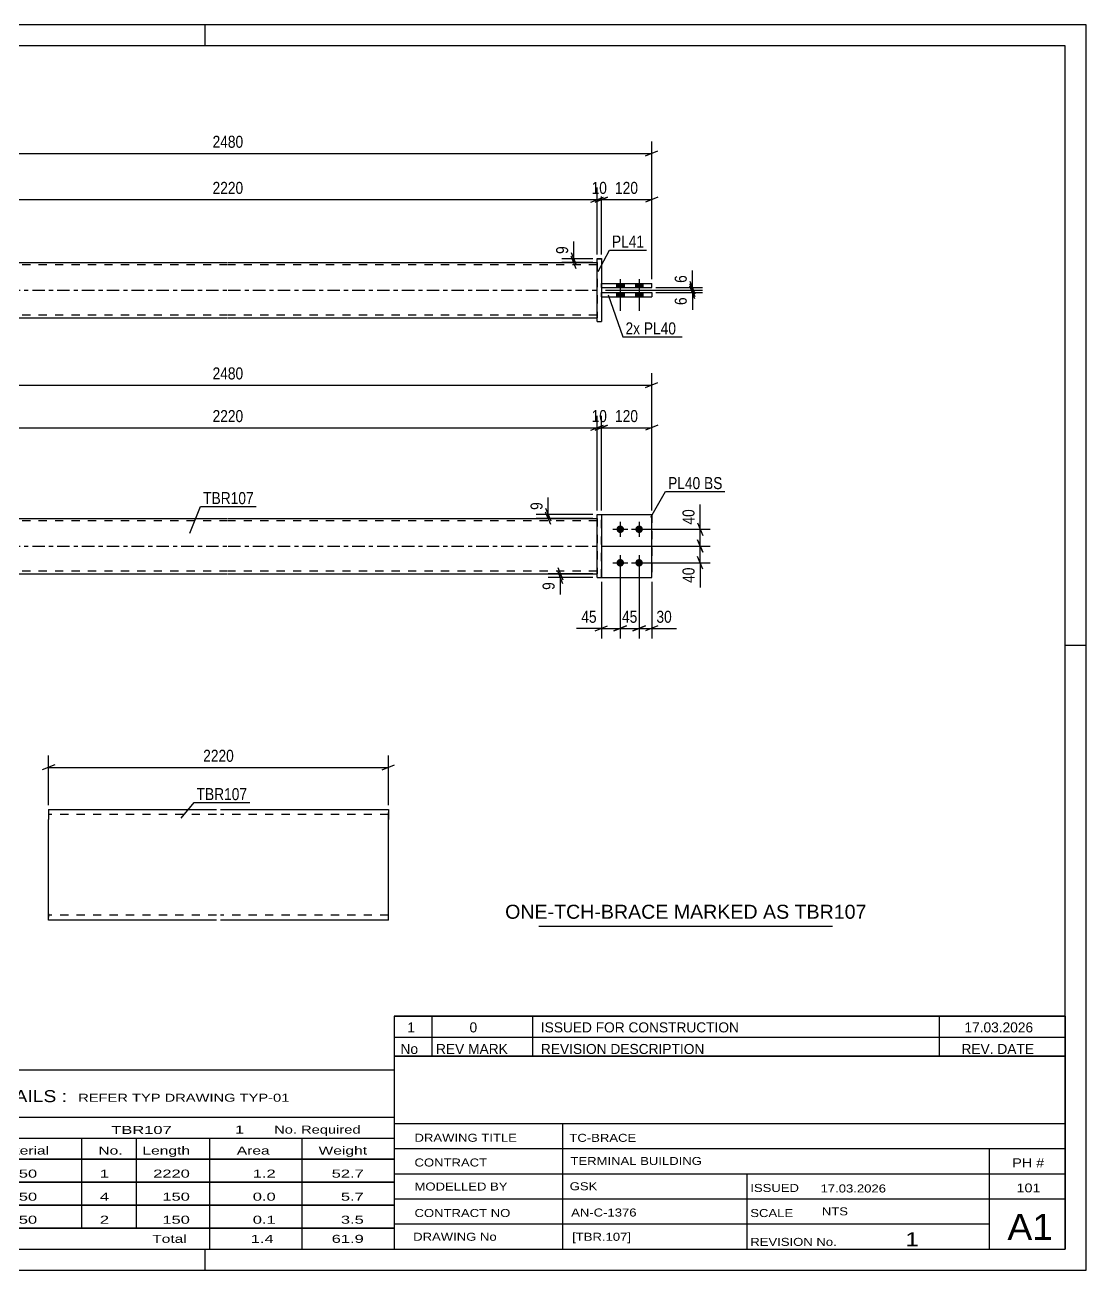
# Model space of a CAD drawing. Header units: millimetres. Extents: x 0 to 420, y 0 to 297.
# Drawn here: x 167 to 420, y 0 to 297 of the extents above; entities that cross this region are included whole.
import ezdxf

# ---------------------------------------------------------------- set-up
doc = ezdxf.new("R2010")
doc.units = ezdxf.units.MM
doc.linetypes.add('DXK_LINE_DOT2', pattern=[3.9198, 1.9599, -1.9599])
doc.linetypes.add('DXK_LINE_DOT3', pattern=[5.9187, 2.979, -0.9799, 0.9799, -0.9799])
doc.styles.add('Arial', font='ARIAL.TTF', dxfattribs={"height": 0.2})
doc.styles.add('Arial Narrow', font='ARIALN.TTF', dxfattribs={"height": 0.2})

# ---------------------------------------------------------------- blocks, each defined once
blk = doc.blocks.new('Unknown-581591364-1127')
at = {"color": 5, "linetype": 'Continuous'}
for p, q in [((420, 297), (0, 297)), ((210, 292), (210, 297)), ((420, 0), (420, 297)), ((415, 292), (5, 292)), ((415, 5), (415, 292)), ((420, 149), (415, 149)), ((5, 5), (415, 5)), ((210, 0), (210, 5)), ((0, 0), (420, 0))]:
    blk.add_line(p, q, dxfattribs=at)
blk = doc.blocks.new('Part-581591364-1367 - 1364')
at = {"color": 2, "linetype": 'Continuous'}
for p, q in [((303.43, 180.2), (304.43, 180.2)), ((303.43, 165.2), (303.43, 180.2)), ((304.43, 180.2), (304.43, 165.2)), ((303.43, 165.2), (303.43, 165.2)), ((303.43, 165.2), (304.43, 165.2))]:
    blk.add_line(p, q, dxfattribs=at)
at = {"color": 7, "linetype": 'DXK_LINE_DOT2'}
for p, q in [((303.43, 180.2), (304.43, 180.2)), ((303.43, 165.2), (304.43, 165.2))]:
    blk.add_line(p, q, dxfattribs=at)
blk = doc.blocks.new('Bolt-581591364-1379 - 1364')
at = {"linetype": 'Continuous'}
for points in [[(308.93, 177.6), (309.12, 177.58), (309.3, 177.52), (309.46, 177.43), (309.6, 177.3), (309.71, 177.15), (309.79, 176.98), (309.83, 176.79), (309.83, 176.6), (309.79, 176.42), (309.71, 176.25), (309.6, 176.1), (309.46, 175.97), (309.3, 175.88), (309.12, 175.82), (308.93, 175.8), (308.75, 175.82), (308.57, 175.88), (308.4, 175.97), (308.26, 176.1), (308.15, 176.25), (308.08, 176.42), (308.04, 176.6), (308.04, 176.79), (308.08, 176.98), (308.15, 177.15), (308.26, 177.3), (308.4, 177.43), (308.57, 177.52), (308.75, 177.58)], [(313.43, 177.6), (313.62, 177.58), (313.8, 177.52), (313.96, 177.43), (314.1, 177.3), (314.21, 177.15), (314.29, 176.98), (314.33, 176.79), (314.33, 176.6), (314.29, 176.42), (314.21, 176.25), (314.1, 176.1), (313.96, 175.97), (313.8, 175.88), (313.62, 175.82), (313.43, 175.8), (313.25, 175.82), (313.07, 175.88), (312.9, 175.97), (312.76, 176.1), (312.65, 176.25), (312.58, 176.42), (312.54, 176.6), (312.54, 176.79), (312.58, 176.98), (312.65, 177.15), (312.76, 177.3), (312.9, 177.43), (313.07, 177.52), (313.25, 177.58)], [(308.93, 169.6), (309.12, 169.58), (309.3, 169.52), (309.46, 169.43), (309.6, 169.3), (309.71, 169.15), (309.79, 168.98), (309.83, 168.79), (309.83, 168.6), (309.79, 168.42), (309.71, 168.25), (309.6, 168.1), (309.46, 167.97), (309.3, 167.88), (309.12, 167.82), (308.93, 167.8), (308.75, 167.82), (308.57, 167.88), (308.4, 167.97), (308.26, 168.1), (308.15, 168.25), (308.08, 168.42), (308.04, 168.6), (308.04, 168.79), (308.08, 168.98), (308.15, 169.15), (308.26, 169.3), (308.4, 169.43), (308.57, 169.52), (308.75, 169.58)], [(313.43, 169.6), (313.62, 169.58), (313.8, 169.52), (313.96, 169.43), (314.1, 169.3), (314.21, 169.15), (314.29, 168.98), (314.33, 168.79), (314.33, 168.6), (314.29, 168.42), (314.21, 168.25), (314.1, 168.1), (313.96, 167.97), (313.8, 167.88), (313.62, 167.82), (313.43, 167.8), (313.25, 167.82), (313.07, 167.88), (312.9, 167.97), (312.76, 168.1), (312.65, 168.25), (312.58, 168.42), (312.54, 168.6), (312.54, 168.79), (312.58, 168.98), (312.65, 169.15), (312.76, 169.3), (312.9, 169.43), (313.07, 169.52), (313.25, 169.58)]]:
    blk.add_hatch(color=1, dxfattribs=at).paths.add_polyline_path(points)
at = {"color": 1, "linetype": 'Continuous'}
for p, q in [((308.93, 178.5), (308.93, 174.9)), ((313.43, 178.5), (313.43, 174.9)), ((307.13, 176.7), (310.73, 176.7)), ((311.63, 176.7), (315.23, 176.7)), ((308.93, 170.5), (308.93, 166.9)), ((313.43, 170.5), (313.43, 166.9)), ((307.13, 168.7), (310.73, 168.7)), ((311.63, 168.7), (315.23, 168.7))]:
    blk.add_line(p, q, dxfattribs=at)
blk = doc.blocks.new('Part-581591364-1440 - 1364')
at = {"linetype": 'Continuous'}
blk.add_hatch(color=2, dxfattribs=at).paths.add_polyline_path([(157.33, 179.3), (156.53, 180.7), (158.13, 180.7)])
at = {"color": 2, "linetype": 'Continuous'}
for p, q in [((127.33, 179.3), (215.33, 179.3)), ((157.33, 179.3), (156.53, 180.7)), ((156.53, 180.7), (158.13, 180.7)), ((158.13, 180.7), (157.33, 179.3)), ((215.43, 179.3), (303.43, 179.3)), ((127.33, 166.1), (215.33, 166.1)), ((215.43, 166.1), (303.43, 166.1))]:
    blk.add_line(p, q, dxfattribs=at)
at = {"color": 7, "linetype": 'DXK_LINE_DOT2'}
for p, q in [((127.33, 166.1), (127.33, 179.3)), ((215.33, 178.7), (127.33, 178.7)), ((303.43, 178.7), (215.43, 178.7)), ((303.43, 179.3), (303.43, 166.1)), ((215.33, 166.7), (127.33, 166.7)), ((303.43, 166.7), (215.43, 166.7))]:
    blk.add_line(p, q, dxfattribs=at)
at = {"color": 7, "linetype": 'DXK_LINE_DOT3'}
for p, q in [((127.33, 172.7), (215.33, 172.7)), ((215.43, 172.7), (303.43, 172.7))]:
    blk.add_line(p, q, dxfattribs=at)
at = {"color": 2, "linetype": 'Continuous'}
blk.add_circle((157.33, 180.2), 1, dxfattribs=at)
blk = doc.blocks.new('Part-581591364-1445 - 1364')
at = {"color": 2, "linetype": 'Continuous'}
for p, q in [((304.43, 180.2), (316.43, 180.2)), ((316.43, 180.2), (316.43, 180.2)), ((316.43, 165.2), (316.43, 180.2)), ((304.43, 165.2), (316.43, 165.2))]:
    blk.add_line(p, q, dxfattribs=at)
at = {"color": 7, "linetype": 'DXK_LINE_DOT2'}
for p, q in [((304.43, 180.2), (316.43, 180.2)), ((304.43, 165.2), (304.43, 180.2)), ((304.43, 165.2), (304.43, 165.2)), ((304.43, 165.2), (316.43, 165.2))]:
    blk.add_line(p, q, dxfattribs=at)
blk = doc.blocks.new('Part-581591364-1450 - 1364')
at = {"color": 7, "linetype": 'DXK_LINE_DOT2'}
for p, q in [((304.43, 180.2), (316.43, 180.2)), ((304.43, 165.2), (304.43, 180.2)), ((304.43, 180.2), (316.43, 180.2)), ((316.43, 180.2), (316.43, 180.2)), ((316.43, 180.2), (316.43, 165.2)), ((304.43, 165.2), (304.43, 165.2)), ((304.43, 165.2), (316.43, 165.2)), ((304.43, 165.2), (316.43, 165.2))]:
    blk.add_line(p, q, dxfattribs=at)
blk = doc.blocks.new('Part-581591364-1778 - 1767')
at = {"color": 2, "linetype": 'Continuous'}
for p, q in [((304.43, 233.15), (316.43, 233.15)), ((304.43, 232.15), (304.43, 233.15)), ((304.43, 232.14), (304.43, 232.15)), ((304.43, 232.15), (316.43, 232.15)), ((316.43, 233.15), (316.43, 232.14))]:
    blk.add_line(p, q, dxfattribs=at)
at = {"color": 7, "linetype": 'DXK_LINE_DOT2'}
for p, q in [((304.43, 233.14), (316.43, 233.14)), ((304.43, 232.14), (316.43, 232.14))]:
    blk.add_line(p, q, dxfattribs=at)
blk = doc.blocks.new('Part-581591364-1773 - 1767')
at = {"linetype": 'Continuous'}
blk.add_hatch(color=2, dxfattribs=at).paths.add_polyline_path([(157.33, 233.74), (156.53, 235.14), (158.13, 235.14)])
at = {"color": 2, "linetype": 'Continuous'}
for p, q in [((127.33, 240.34), (215.33, 240.34)), ((215.43, 240.34), (303.43, 240.34)), ((157.33, 233.74), (156.53, 235.14)), ((156.53, 235.14), (158.13, 235.14)), ((158.13, 235.14), (157.33, 233.74)), ((127.33, 227.14), (215.33, 227.14)), ((215.43, 227.14), (303.43, 227.14))]:
    blk.add_line(p, q, dxfattribs=at)
at = {"color": 7, "linetype": 'DXK_LINE_DOT2'}
for p, q in [((127.33, 227.14), (127.33, 240.34)), ((215.33, 239.74), (127.33, 239.74)), ((303.43, 239.74), (215.43, 239.74)), ((303.43, 240.34), (303.43, 227.14)), ((215.33, 227.74), (127.33, 227.74)), ((303.43, 227.74), (215.43, 227.74))]:
    blk.add_line(p, q, dxfattribs=at)
at = {"color": 7, "linetype": 'DXK_LINE_DOT3'}
for p, q in [((127.33, 233.74), (215.33, 233.74)), ((215.43, 233.74), (303.43, 233.74))]:
    blk.add_line(p, q, dxfattribs=at)
at = {"color": 2, "linetype": 'Continuous'}
blk.add_circle((157.33, 234.64), 1, dxfattribs=at)
blk = doc.blocks.new('Part-581591364-1783 - 1767')
at = {"color": 2, "linetype": 'Continuous'}
for p, q in [((304.43, 235.35), (316.43, 235.35)), ((304.43, 234.35), (304.43, 235.35)), ((316.43, 234.34), (316.43, 235.35)), ((304.43, 234.34), (304.43, 234.35)), ((304.43, 234.35), (316.43, 234.35))]:
    blk.add_line(p, q, dxfattribs=at)
at = {"color": 7, "linetype": 'DXK_LINE_DOT2'}
for p, q in [((304.43, 235.34), (316.43, 235.34)), ((304.43, 234.34), (316.43, 234.34))]:
    blk.add_line(p, q, dxfattribs=at)
blk = doc.blocks.new('Part-581591364-1788 - 1767')
at = {"color": 2, "linetype": 'Continuous'}
for p, q in [((303.43, 241.24), (303.43, 241.25)), ((303.43, 226.25), (303.43, 241.25)), ((303.43, 241.25), (304.43, 241.25)), ((304.43, 241.24), (304.43, 241.25)), ((304.43, 241.25), (304.43, 226.25)), ((303.43, 226.25), (304.43, 226.25)), ((303.43, 226.24), (303.43, 226.25)), ((304.43, 226.24), (304.43, 226.25))]:
    blk.add_line(p, q, dxfattribs=at)
at = {"color": 7, "linetype": 'DXK_LINE_DOT2'}
for p, q in [((303.43, 241.24), (304.43, 241.24)), ((303.43, 226.24), (304.43, 226.24)), ((304.43, 226.25), (304.43, 226.24))]:
    blk.add_line(p, q, dxfattribs=at)
blk = doc.blocks.new('Bolt-581591364-1800 - 1767')
at = {"linetype": 'Continuous'}
for points in [[(309.83, 235.35), (308.03, 235.35), (308.03, 234.35), (309.83, 234.35)], [(309.83, 235.34), (308.03, 235.34), (308.03, 234.34), (309.83, 234.34)], [(314.33, 235.35), (312.53, 235.35), (312.53, 234.35), (314.33, 234.35)], [(314.33, 235.34), (312.53, 235.34), (312.53, 234.34), (314.33, 234.34)], [(309.83, 233.15), (308.03, 233.15), (308.03, 232.15), (309.83, 232.15)], [(309.83, 233.14), (308.03, 233.14), (308.03, 232.14), (309.83, 232.14)], [(314.33, 233.15), (312.53, 233.15), (312.53, 232.15), (314.33, 232.15)], [(314.33, 233.14), (312.53, 233.14), (312.53, 232.14), (314.33, 232.14)]]:
    blk.add_hatch(color=1, dxfattribs=at).paths.add_polyline_path(points)
at = {"color": 1, "linetype": 'Continuous'}
for p, q in [((308.03, 235.35), (308.03, 234.35)), ((308.03, 235.34), (308.03, 234.34)), ((308.93, 236.35), (308.93, 228.85)), ((308.93, 236.34), (308.93, 228.84)), ((309.83, 235.35), (309.83, 234.35)), ((309.83, 235.34), (309.83, 234.34)), ((312.53, 235.35), (312.53, 234.35)), ((312.53, 235.34), (312.53, 234.34)), ((313.43, 236.35), (313.43, 228.85)), ((313.43, 236.34), (313.43, 228.84)), ((314.33, 235.35), (314.33, 234.35)), ((314.33, 235.34), (314.33, 234.34)), ((308.03, 233.15), (308.03, 232.15)), ((308.03, 233.14), (308.03, 232.14)), ((309.83, 233.15), (309.83, 232.15)), ((309.83, 233.14), (309.83, 232.14)), ((312.53, 233.15), (312.53, 232.15)), ((312.53, 233.14), (312.53, 232.14)), ((314.33, 233.15), (314.33, 232.15)), ((314.33, 233.14), (314.33, 232.14))]:
    blk.add_line(p, q, dxfattribs=at)
blk = doc.blocks.new('Part-581591364-2256 - 2248')
at = {"color": 2, "linetype": 'Continuous'}
for p, q in [((172.64, 109.89), (172.64, 107.49)), ((172.64, 109.89), (212.64, 109.89)), ((172.64, 84.97), (172.64, 107.49)), ((213.64, 109.89), (253.64, 109.89)), ((253.64, 109.89), (253.64, 109.7)), ((253.64, 109.7), (253.64, 107.49)), ((253.64, 83.49), (253.64, 107.49)), ((172.64, 83.67), (172.64, 84.97)), ((172.64, 83.49), (172.64, 83.67)), ((212.64, 83.49), (172.64, 83.49)), ((253.64, 83.49), (213.64, 83.49))]:
    blk.add_line(p, q, dxfattribs=at)
at = {"color": 7, "linetype": 'DXK_LINE_DOT2'}
for p, q in [((212.64, 108.69), (172.64, 108.69)), ((253.64, 108.69), (213.64, 108.69)), ((253.64, 107.49), (253.64, 109.18)), ((172.64, 84.97), (172.64, 84.19)), ((172.64, 84.69), (172.64, 84.78)), ((212.64, 84.69), (172.64, 84.69)), ((253.64, 84.69), (213.64, 84.69)), ((253.64, 84.69), (253.64, 84.78))]:
    blk.add_line(p, q, dxfattribs=at)
blk = doc.blocks.new('StraightDimension-581591364-1665 - 1364')
at = {"color": 7, "linetype": 'Continuous'}
for p, q in [((308.93, 167.7), (308.93, 150.65)), ((313.43, 167.7), (313.43, 150.65)), ((307.43, 152.45), (310.43, 153.65)), ((308.93, 153.05), (313.43, 153.05)), ((314.93, 153.65), (311.93, 152.45))]:
    blk.add_line(p, q, dxfattribs=at)
at = {"color": 0}
blk.add_wipeout([(313.61, 153.8), (313.61, 158), (308.75, 158), (308.75, 153.8)], dxfattribs=at)
at = {"color": 3, "style": 'Arial Narrow'}
blk.add_text('45', height=2.863, dxfattribs=at).set_placement((309.35, 154.4))
blk = doc.blocks.new('StraightDimension-581591364-1505 - 1364')
at = {"color": 7, "linetype": 'Continuous'}
for p, q in [((303.43, 181.2), (303.43, 203.77)), ((304.43, 181.2), (304.43, 203.77)), ((301.93, 200.32), (304.93, 201.52)), ((305.93, 201.52), (302.93, 200.32)), ((303.43, 200.92), (304.43, 200.92))]:
    blk.add_line(p, q, dxfattribs=at)
at = {"color": 0}
blk.add_wipeout([(306.36, 201.67), (306.36, 205.87), (301.5, 205.87), (301.5, 201.67)], dxfattribs=at)
at = {"color": 3, "style": 'Arial Narrow'}
blk.add_text('10', height=2.863, dxfattribs=at).set_placement((302.1, 202.27))
blk = doc.blocks.new('StraightDimension-581591364-1703 - 1364')
at = {"color": 7, "linetype": 'Continuous'}
for p, q in [((314.43, 176.7), (330.39, 176.7)), ((327.39, 178.2), (328.59, 175.2)), ((327.99, 172.7), (327.99, 176.7)), ((304.43, 172.7), (330.39, 172.7)), ((328.59, 171.2), (327.39, 174.2))]:
    blk.add_line(p, q, dxfattribs=at)
at = {"color": 0}
blk.add_wipeout([(327.24, 182.08), (323.04, 182.08), (323.04, 177.22), (327.24, 177.22)], dxfattribs=at)
at = {"color": 7, "linetype": 'Continuous'}
blk.add_line((327.99, 176.7), (327.99, 182.6), dxfattribs=at)
blk.add_line((327.99, 176.7), (327.99, 182.6), dxfattribs=at)
at = {"color": 3, "style": 'Arial Narrow'}
blk.add_text('40', height=2.863, rotation=90.0002, dxfattribs=at).set_placement((326.64, 177.82))
blk = doc.blocks.new('StraightDimension-581591364-1649 - 1364')
at = {"color": 7, "linetype": 'Continuous'}
for p, q in [((308.93, 167.7), (308.93, 150.65)), ((304.43, 164.2), (304.43, 150.65)), ((302.93, 152.45), (305.93, 153.65)), ((304.43, 153.05), (308.93, 153.05)), ((310.43, 153.65), (307.43, 152.45))]:
    blk.add_line(p, q, dxfattribs=at)
at = {"color": 0}
blk.add_wipeout([(303.91, 153.8), (303.91, 158), (299.05, 158), (299.05, 153.8)], dxfattribs=at)
at = {"color": 7, "linetype": 'Continuous'}
blk.add_line((304.43, 153.05), (298.53, 153.05), dxfattribs=at)
blk.add_line((304.43, 153.05), (298.53, 153.05), dxfattribs=at)
at = {"color": 3, "style": 'Arial Narrow'}
blk.add_text('45', height=2.863, dxfattribs=at).set_placement((299.65, 154.4))
blk = doc.blocks.new('StraightDimension-581591364-1716 - 1364')
at = {"color": 7, "linetype": 'Continuous'}
for p, q in [((304.43, 172.7), (330.39, 172.7)), ((327.39, 174.2), (328.59, 171.2)), ((327.99, 168.7), (327.99, 172.7)), ((328.59, 167.2), (327.39, 170.2)), ((314.43, 168.7), (330.39, 168.7))]:
    blk.add_line(p, q, dxfattribs=at)
at = {"color": 0}
blk.add_wipeout([(327.24, 168.17), (323.04, 168.17), (323.04, 163.32), (327.24, 163.32)], dxfattribs=at)
at = {"color": 7, "linetype": 'Continuous'}
blk.add_line((327.99, 168.7), (327.99, 162.79), dxfattribs=at)
blk.add_line((327.99, 168.7), (327.99, 162.79), dxfattribs=at)
at = {"color": 3, "style": 'Arial Narrow'}
blk.add_text('40', height=2.863, rotation=90.0002, dxfattribs=at).set_placement((326.64, 163.92))
blk = doc.blocks.new('StraightDimension-581591364-1730 - 1364')
at = {"color": 7, "linetype": 'Continuous'}
for p, q in [((291.15, 181.7), (292.35, 178.7)), ((302.43, 180.2), (288.9, 180.2)), ((302.43, 179.3), (288.9, 179.3)), ((292.35, 177.8), (291.15, 180.8)), ((291.75, 179.3), (291.75, 180.2))]:
    blk.add_line(p, q, dxfattribs=at)
at = {"color": 0}
blk.add_wipeout([(291, 183.75), (286.8, 183.75), (286.8, 180.72), (291, 180.72)], dxfattribs=at)
at = {"color": 7, "linetype": 'Continuous'}
blk.add_line((291.75, 180.2), (291.75, 184.28), dxfattribs=at)
blk.add_line((291.75, 180.2), (291.75, 184.28), dxfattribs=at)
at = {"color": 3, "style": 'Arial Narrow'}
blk.add_text('9', height=2.86, rotation=90.0002, dxfattribs=at).set_placement((290.4, 181.32))
blk = doc.blocks.new('StraightDimension-581591364-1496 - 1364')
at = {"color": 7, "linetype": 'Continuous'}
for p, q in [((127.33, 181.2), (127.33, 203.77)), ((303.43, 181.2), (303.43, 203.77)), ((128.83, 201.52), (125.83, 200.32)), ((127.33, 200.92), (303.43, 200.92)), ((301.93, 200.32), (304.93, 201.52))]:
    blk.add_line(p, q, dxfattribs=at)
at = {"color": 0}
blk.add_wipeout([(219.64, 201.67), (219.64, 205.87), (211.13, 205.87), (211.13, 201.67)], dxfattribs=at)
at = {"color": 3, "style": 'Arial Narrow'}
blk.add_text('2220', height=2.863, dxfattribs=at).set_placement((211.73, 202.27))
blk = doc.blocks.new('StraightDimension-581591364-1523 - 1364')
at = {"color": 7, "linetype": 'Continuous'}
for p, q in [((304.43, 181.2), (304.43, 203.77)), ((316.43, 181.2), (316.43, 203.77)), ((302.93, 200.32), (305.93, 201.52)), ((304.43, 200.92), (316.43, 200.92)), ((317.93, 201.52), (314.93, 200.32))]:
    blk.add_line(p, q, dxfattribs=at)
at = {"color": 0}
blk.add_wipeout([(313.78, 201.67), (313.78, 205.87), (307.09, 205.87), (307.09, 201.67)], dxfattribs=at)
at = {"color": 3, "style": 'Arial Narrow'}
blk.add_text('120', height=2.863, dxfattribs=at).set_placement((307.69, 202.27))
blk = doc.blocks.new('StraightDimension-581591364-1546 - 1364')
at = {"color": 7, "linetype": 'Continuous'}
for p, q in [((114.33, 181.2), (114.33, 213.94)), ((316.43, 181.2), (316.43, 213.94)), ((115.83, 211.69), (112.83, 210.49)), ((114.33, 211.09), (316.43, 211.09)), ((314.93, 210.49), (317.93, 211.69))]:
    blk.add_line(p, q, dxfattribs=at)
at = {"color": 0}
blk.add_wipeout([(219.64, 211.84), (219.64, 216.04), (211.13, 216.04), (211.13, 211.84)], dxfattribs=at)
at = {"color": 3, "style": 'Arial Narrow'}
blk.add_text('2480', height=2.863, dxfattribs=at).set_placement((211.73, 212.44))
blk = doc.blocks.new('StraightDimension-581591364-1640 - 1364')
at = {"color": 7, "linetype": 'Continuous'}
for p, q in [((294.03, 167.6), (295.23, 164.6)), ((295.23, 163.7), (294.03, 166.7)), ((302.43, 166.1), (291.78, 166.1)), ((302.43, 165.2), (291.78, 165.2)), ((294.63, 165.2), (294.63, 166.1))]:
    blk.add_line(p, q, dxfattribs=at)
at = {"color": 0}
blk.add_wipeout([(293.88, 164.67), (289.68, 164.67), (289.68, 161.65), (293.88, 161.65)], dxfattribs=at)
at = {"color": 7, "linetype": 'Continuous'}
blk.add_line((294.63, 165.2), (294.63, 161.12), dxfattribs=at)
blk.add_line((294.63, 165.2), (294.63, 161.12), dxfattribs=at)
at = {"color": 3, "style": 'Arial Narrow'}
blk.add_text('9', height=2.86, rotation=90.0002, dxfattribs=at).set_placement((293.28, 162.25))
blk = doc.blocks.new('StraightDimension-581591364-1675 - 1364')
at = {"color": 7, "linetype": 'Continuous'}
for p, q in [((313.43, 167.7), (313.43, 150.65)), ((316.43, 164.2), (316.43, 150.65)), ((311.93, 152.45), (314.93, 153.65)), ((313.43, 153.05), (316.43, 153.05)), ((317.93, 153.65), (314.93, 152.45))]:
    blk.add_line(p, q, dxfattribs=at)
at = {"color": 0}
blk.add_wipeout([(321.81, 153.8), (321.81, 158), (316.96, 158), (316.96, 153.8)], dxfattribs=at)
at = {"color": 7, "linetype": 'Continuous'}
blk.add_line((316.43, 153.05), (322.34, 153.05), dxfattribs=at)
blk.add_line((316.43, 153.05), (322.34, 153.05), dxfattribs=at)
at = {"color": 3, "style": 'Arial Narrow'}
blk.add_text('30', height=2.863, dxfattribs=at).set_placement((317.56, 154.4))
blk = doc.blocks.new('StraightDimension-581591364-1890 - 1767')
at = {"color": 7, "linetype": 'Continuous'}
for p, q in [((302.93, 254.74), (305.93, 255.94)), ((304.43, 242.24), (304.43, 258.19)), ((317.93, 255.94), (314.93, 254.74)), ((316.43, 236.35), (316.43, 258.19)), ((304.43, 255.34), (316.43, 255.34))]:
    blk.add_line(p, q, dxfattribs=at)
at = {"color": 0}
blk.add_wipeout([(313.78, 256.09), (313.78, 260.29), (307.09, 260.29), (307.09, 256.09)], dxfattribs=at)
at = {"color": 3, "style": 'Arial Narrow'}
blk.add_text('120', height=2.863, dxfattribs=at).set_placement((307.69, 256.69))
blk = doc.blocks.new('StraightDimension-581591364-1805 - 1767')
at = {"color": 7, "linetype": 'Continuous'}
for p, q in [((302.43, 241.24), (295, 241.24)), ((297.25, 242.74), (298.45, 239.74)), ((298.45, 238.84), (297.25, 241.84)), ((297.85, 240.34), (297.85, 241.24)), ((302.43, 240.34), (295, 240.34))]:
    blk.add_line(p, q, dxfattribs=at)
at = {"color": 0}
blk.add_wipeout([(297.1, 244.8), (292.9, 244.8), (292.9, 241.77), (297.1, 241.77)], dxfattribs=at)
at = {"color": 7, "linetype": 'Continuous'}
blk.add_line((297.85, 241.24), (297.85, 245.32), dxfattribs=at)
blk.add_line((297.85, 241.24), (297.85, 245.32), dxfattribs=at)
at = {"color": 3, "style": 'Arial Narrow'}
blk.add_text('9', height=2.86, rotation=90.0002, dxfattribs=at).set_placement((296.5, 242.37))
blk = doc.blocks.new('StraightDimension-581591364-1816 - 1767')
at = {"color": 7, "linetype": 'Continuous'}
for p, q in [((325.53, 235.85), (326.73, 232.85)), ((326.73, 232.24), (325.53, 235.24)), ((305.43, 233.74), (328.53, 233.74)), ((317.43, 234.35), (328.53, 234.35)), ((326.13, 233.74), (326.13, 234.35))]:
    blk.add_line(p, q, dxfattribs=at)
at = {"color": 0}
blk.add_wipeout([(325.38, 237.9), (321.18, 237.9), (321.18, 234.87), (325.38, 234.87)], dxfattribs=at)
at = {"color": 7, "linetype": 'Continuous'}
blk.add_line((326.13, 234.35), (326.13, 238.42), dxfattribs=at)
blk.add_line((326.13, 234.35), (326.13, 238.42), dxfattribs=at)
at = {"color": 3, "style": 'Arial Narrow'}
blk.add_text('6', height=2.86, rotation=90.0002, dxfattribs=at).set_placement((324.78, 235.47))
blk = doc.blocks.new('StraightDimension-581591364-1825 - 1767')
at = {"color": 7, "linetype": 'Continuous'}
for p, q in [((325.53, 235.24), (326.73, 232.24)), ((326.73, 231.65), (325.53, 234.65)), ((305.43, 233.74), (328.53, 233.74)), ((317.43, 233.15), (328.53, 233.15)), ((326.13, 233.15), (326.13, 233.74))]:
    blk.add_line(p, q, dxfattribs=at)
at = {"color": 0}
blk.add_wipeout([(325.38, 232.62), (321.18, 232.62), (321.18, 229.59), (325.38, 229.59)], dxfattribs=at)
at = {"color": 7, "linetype": 'Continuous'}
blk.add_line((326.13, 233.15), (326.13, 229.07), dxfattribs=at)
blk.add_line((326.13, 233.15), (326.13, 229.07), dxfattribs=at)
at = {"color": 3, "style": 'Arial Narrow'}
blk.add_text('6', height=2.86, rotation=90.0002, dxfattribs=at).set_placement((324.78, 230.19))
blk = doc.blocks.new('StraightDimension-581591364-1900 - 1767')
at = {"color": 7, "linetype": 'Continuous'}
for p, q in [((301.93, 254.74), (304.93, 255.94)), ((305.93, 255.94), (302.93, 254.74)), ((303.43, 242.24), (303.43, 258.19)), ((304.43, 242.24), (304.43, 258.19)), ((303.43, 255.34), (304.43, 255.34))]:
    blk.add_line(p, q, dxfattribs=at)
at = {"color": 0}
blk.add_wipeout([(306.36, 256.09), (306.36, 260.29), (301.5, 260.29), (301.5, 256.09)], dxfattribs=at)
at = {"color": 3, "style": 'Arial Narrow'}
blk.add_text('10', height=2.863, dxfattribs=at).set_placement((302.1, 256.69))
blk = doc.blocks.new('StraightDimension-581591364-1910 - 1767')
at = {"color": 7, "linetype": 'Continuous'}
for p, q in [((128.83, 255.94), (125.83, 254.74)), ((127.33, 242.25), (127.33, 258.19)), ((301.93, 254.74), (304.93, 255.94)), ((303.43, 242.24), (303.43, 258.19)), ((127.33, 255.34), (303.43, 255.34))]:
    blk.add_line(p, q, dxfattribs=at)
at = {"color": 0}
blk.add_wipeout([(219.64, 256.09), (219.64, 260.29), (211.13, 260.29), (211.13, 256.09)], dxfattribs=at)
at = {"color": 3, "style": 'Arial Narrow'}
blk.add_text('2220', height=2.863, dxfattribs=at).set_placement((211.73, 256.69))
blk = doc.blocks.new('StraightDimension-581591364-1941 - 1767')
at = {"color": 7, "linetype": 'Continuous'}
for p, q in [((114.33, 236.34), (114.33, 269.19)), ((316.43, 236.35), (316.43, 269.19)), ((115.83, 266.94), (112.83, 265.74)), ((114.33, 266.34), (316.43, 266.34)), ((314.93, 265.74), (317.93, 266.94))]:
    blk.add_line(p, q, dxfattribs=at)
at = {"color": 0}
blk.add_wipeout([(219.64, 267.09), (219.64, 271.29), (211.13, 271.29), (211.13, 267.09)], dxfattribs=at)
at = {"color": 3, "style": 'Arial Narrow'}
blk.add_text('2480', height=2.863, dxfattribs=at).set_placement((211.73, 267.69))
blk = doc.blocks.new('StraightDimension-581591364-2261 - 2248')
at = {"color": 7, "linetype": 'Continuous'}
for p, q in [((172.64, 110.89), (172.64, 122.74)), ((253.64, 110.89), (253.64, 122.74)), ((174.14, 120.49), (171.14, 119.29)), ((172.64, 119.89), (253.64, 119.89)), ((252.14, 119.29), (255.14, 120.49))]:
    blk.add_line(p, q, dxfattribs=at)
at = {"color": 0}
blk.add_wipeout([(217.4, 120.64), (217.4, 124.84), (208.89, 124.84), (208.89, 120.64)], dxfattribs=at)
at = {"color": 3, "style": 'Arial Narrow'}
blk.add_text('2220', height=2.863, dxfattribs=at).set_placement((209.49, 121.24))
blk = doc.blocks.new('Unknown-581591364-3291')
at = {"color": 7, "linetype": 'Continuous'}
for p, q in [((255, 51.05), (255, 5)), ((255, 51.05), (415, 51.05)), ((415, 51), (415, 5)), ((255, 35), (415, 35)), ((295.14, 35), (295.14, 5)), ((255, 29), (415, 29)), ((397, 5.05), (397, 29.05)), ((255, 23), (415, 23)), ((339.14, 23), (339.14, 5)), ((255, 17), (415, 17)), ((255, 11), (397, 11)), ((255, 5), (415, 5))]:
    blk.add_line(p, q, dxfattribs=at)
at = {"color": 7, "style": 'Arial Narrow'}
for s, height, width, p in [('DRAWING TITLE', 1.9089, 1.425378, (259.88, 30.61)), ('TC-BRACE', 1.909, 1.425378, (296.81, 30.59)), ('TERMINAL BUILDING', 1.9089, 1.425378, (297.06, 25.07)), ('CONTRACT', 1.909, 1.425378, (259.88, 24.71)), ('MODELLED BY', 1.9089, 1.425378, (259.88, 18.98)), ('GSK', 1.909, 1.425378, (296.88, 19.04)), ('ISSUED', 1.909, 1.425378, (339.94, 18.64)), ('17.03.2026', 1.909, 1.425378, (356.69, 18.52)), ('CONTRACT NO', 1.9089, 1.425378, (259.88, 12.66)), ('AN-C-1376', 1.909, 1.425378, (297.23, 12.78)), ('SCALE', 1.909, 1.425378, (339.94, 12.65)), ('A1', 6.204, 1.25, (401.24, 7.2)), ('DRAWING No', 1.909, 1.425378, (259.56, 7)), ('[TBR.107]', 1.909, 1.425378, (297.46, 6.99)), ('1', 3.34, 1.5, (376.91, 5.68)), ('REVISION No.', 1.9089, 1.425378, (339.94, 5.77))]:
    blk.add_text(s, height=height, dxfattribs=dict(at, width=width)).set_placement(p)
at = {"color": 7, "linetype": 'Continuous', "style": 'Arial Narrow'}
for s, height, width, p in [('PH #', 2.1, 1.42538, (402.4, 24.55)), ('101', 2.1, 1.42538, (403.41, 18.55)), ('NTS', 1.909, 1.425378, (357, 13.05))]:
    blk.add_text(s, height=height, dxfattribs=dict(at, width=width)).set_placement(p)
blk = doc.blocks.new('Unknown-581591364-3292')
at = {"color": 7, "linetype": 'Continuous'}
for p, q in [((255, 60.55), (415, 60.55)), ((415, 60.55), (255, 60.55)), ((255, 60.55), (255, 55.55)), ((264, 60.55), (264, 55.55)), ((288, 60.55), (288, 55.55)), ((385, 60.55), (385, 55.55)), ((415, 60.55), (415, 55.55)), ((255, 55.55), (415, 55.55)), ((255, 55.55), (255, 51.05)), ((255, 55.55), (415, 55.55)), ((264, 55.55), (264, 51.05)), ((288, 55.55), (288, 51.05)), ((385, 55.55), (385, 51.05)), ((415, 55.55), (415, 51.05)), ((415, 51.05), (255, 51.05))]:
    blk.add_line(p, q, dxfattribs=at)
at = {"color": 7, "linetype": 'Continuous', "style": 'Arial Narrow'}
for s, height, width, p in [('1', 2.39, 1.196471, (258.16, 56.7)), ('0', 2.39, 1.196471, (273, 56.7)), ('ISSUED FOR CONSTRUCTION', 2.3861, 1.196471, (290, 56.7)), ('17.03.2026', 2.386, 1.196471, (391, 56.7)), ('No', 2.386, 1.2, (256.54, 51.55)), ('REV MARK', 2.386, 1.2, (265, 51.55)), ('REVISION DESCRIPTION', 2.3861, 1.2, (290, 51.55)), ('REV. DATE', 2.386, 1.2, (390.28, 51.55))]:
    blk.add_text(s, height=height, dxfattribs=dict(at, width=width)).set_placement(p)
blk = doc.blocks.new('Unknown-581591364-3293')
at = {"color": 7, "linetype": 'Continuous'}
for p, q in [((95, 47.75), (255, 47.75)), ((95, 36.5), (95, 47.75)), ((255, 47.75), (255, 36.5)), ((95, 36.5), (255, 36.5)), ((95, 36.5), (95, 31.5)), ((255, 36.5), (255, 31.5)), ((95, 31.5), (255, 31.5)), ((95, 31.5), (95, 26.5)), ((119, 31.5), (119, 26.5)), ((154.5, 31.5), (154.5, 26.5)), ((180.5, 31.5), (180.5, 26.5)), ((193.5, 31.5), (193.5, 26.5)), ((211, 31.5), (211, 26.5)), ((233, 31.5), (233, 26.5)), ((255, 31.5), (255, 26.5)), ((95, 26.5), (255, 26.5)), ((95, 26.45), (95, 21.05)), ((95, 26.45), (255, 26.45)), ((119, 26.5), (119, 21)), ((154.5, 26.5), (154.5, 21)), ((180.5, 26.5), (180.5, 21)), ((193.5, 26.5), (193.5, 21)), ((211, 26.5), (211, 21)), ((233, 26.5), (233, 21)), ((255, 26.45), (255, 21.05)), ((95, 21.05), (255, 21.05)), ((95, 20.95), (95, 15.55)), ((95, 20.95), (255, 20.95)), ((119, 21), (119, 15.5)), ((154.5, 21), (154.5, 15.5)), ((180.5, 21), (180.5, 15.5)), ((193.5, 21), (193.5, 15.5)), ((211, 21), (211, 15.5)), ((233, 21), (233, 15.5)), ((255, 20.95), (255, 15.55)), ((95, 15.55), (255, 15.55)), ((95, 15.45), (95, 10.05)), ((95, 15.45), (255, 15.45)), ((119, 15.5), (119, 10)), ((154.5, 15.5), (154.5, 10)), ((180.5, 15.5), (180.5, 10)), ((193.5, 15.5), (193.5, 10)), ((211, 15.5), (211, 10)), ((233, 15.5), (233, 10)), ((255, 15.45), (255, 10.05)), ((95, 10.05), (255, 10.05)), ((95, 10), (255, 10)), ((95, 10), (95, 5)), ((211, 10), (211, 5)), ((233, 10), (233, 5)), ((255, 10), (255, 5)), ((95, 5), (255, 5))]:
    blk.add_line(p, q, dxfattribs=at)
at = {"color": 7, "style": 'Arial Narrow'}
for s, height, width, p in [('GENERAL NOTES & WELD DETAILS :', 2.8633, 1.4, (96.15, 40.06)), ('REFER TYP DRAWING TYP-01', 1.9089, 1.6, (179.7, 40.16)), ("MATERIAL LIST FOR ASSEMBLY MK'D", 1.9089, 1.6, (96.15, 32.56)), ('TBR107', 1.909, 1.794707, (187.59, 32.47)), ('1', 1.91, 1.794707, (217.08, 32.56)), ('No. Required', 1.9089, 1.6, (226.41, 32.56)), ('Mark', 1.909, 1.7, (96.34, 27.5)), ('Profile', 1.909, 1.7, (129.41, 27.5)), ('Material', 1.909, 1.7, (159.54, 27.56)), ('No.', 1.909, 1.7, (184.5, 27.56)), ('Length', 1.909, 1.7, (195, 27.56)), ('Area', 1.909, 1.7, (217.5, 27.56)), ('Weight', 1.909, 1.7, (237, 27.56))]:
    blk.add_text(s, height=height, dxfattribs=dict(at, width=width)).set_placement(p)
at = {"color": 7, "linetype": 'Continuous', "style": 'Arial Narrow'}
for s, height, width, p in [('TBR107', 1.909, 1.794707, (96.5, 22.06)), ('SHS132*6', 1.909, 1.794707, (121, 22.06)), ('E350', 1.909, 1.794707, (160.74, 22.06)), ('1', 1.91, 1.794707, (184.86, 22.06)), ('2220', 1.909, 1.794707, (197.58, 22.06)), ('1.2', 1.909, 1.794707, (221.32, 22.06)), ('52.7', 1.909, 1.794707, (240.14, 22.06)), ('PL40', 1.909, 1.794707, (96.5, 16.56)), ('PL10*120', 1.909, 1.794707, (121, 16.56)), ('E350', 1.909, 1.794707, (160.74, 16.56)), ('4', 1.91, 1.794707, (184.86, 16.56)), ('150', 1.909, 1.794707, (199.77, 16.56)), ('0.0', 1.909, 1.794707, (221.32, 16.56)), ('5.7', 1.909, 1.794707, (242.33, 16.56)), ('PL41', 1.909, 1.794707, (96.5, 11.06)), ('PL10*150', 1.909, 1.794707, (121, 11.06)), ('E350', 1.909, 1.794707, (160.74, 11.06)), ('2', 1.91, 1.794707, (184.86, 11.06)), ('150', 1.909, 1.794707, (199.77, 11.06)), ('0.1', 1.909, 1.794707, (221.32, 11.06)), ('3.5', 1.909, 1.794707, (242.33, 11.06)), ('Total', 1.909, 1.7, (197.33, 6.5)), ('1.4', 1.909, 1.794707, (220.83, 6.5)), ('61.9', 1.909, 1.794707, (240.14, 6.5))]:
    blk.add_text(s, height=height, dxfattribs=dict(at, width=width)).set_placement(p)
blk = doc.blocks.new('Unknown-581591364-3294')
at = {"color": 7, "linetype": 'Continuous'}
blk.add_line((289.5, 82.05), (359.5, 82.05), dxfattribs=at)
at = {"color": 7, "style": 'Arial'}
blk.add_text('ONE-TCH-BRACE MARKED AS TBR107', height=3.3428, dxfattribs=at).set_placement((281.49, 83.8))
blk = doc.blocks.new('Mark-581591364-1436 - 1364')
at = {"color": 0}
blk.add_wipeout([(221.54, 182.7), (221.54, 185.7), (209.49, 185.7), (209.49, 182.7)], dxfattribs=at)
blk.add_wipeout([(221.54, 182.7), (221.54, 185.7), (209.49, 185.7), (209.49, 182.7)], dxfattribs=at)
at = {"color": 30, "linetype": 'Continuous'}
for p, q in [((206.28, 175.75), (208.89, 182.1)), ((208.89, 182.1), (222.14, 182.1))]:
    blk.add_line(p, q, dxfattribs=at)
at = {"color": 3, "style": 'Arial Narrow'}
blk.add_text('TBR107', height=2.863, dxfattribs=at).set_placement((209.49, 182.7))
blk = doc.blocks.new('MarkSet-581591364-1752 - 1364')
at = {"color": 0}
blk.add_wipeout([(328.01, 186.28), (328.01, 189.28), (320.34, 189.28), (320.34, 186.28)], dxfattribs=at)
blk.add_wipeout([(328.01, 186.28), (328.01, 189.28), (320.34, 189.28), (320.34, 186.28)], dxfattribs=at)
at = {"color": 30, "linetype": 'Continuous'}
blk.add_line((316.24, 179.62), (319.74, 185.68), dxfattribs=at)
at = {"color": 0}
blk.add_wipeout([(333.3, 186.28), (333.3, 189.28), (328.91, 189.28), (328.91, 186.28)], dxfattribs=at)
blk.add_wipeout([(333.3, 186.28), (333.3, 189.28), (328.91, 189.28), (328.91, 186.28)], dxfattribs=at)
at = {"color": 30, "linetype": 'Continuous'}
blk.add_line((319.74, 185.68), (333.9, 185.68), dxfattribs=at)
at = {"color": 3, "style": 'Arial Narrow'}
for s, p in [('PL40', (320.34, 186.28)), ('BS', (328.91, 186.28))]:
    blk.add_text(s, height=2.863, dxfattribs=at).set_placement(p)
blk = doc.blocks.new('Mark-581591364-1784 - 1767')
at = {"color": 0}
blk.add_wipeout([(314.63, 243.9), (314.63, 246.9), (306.95, 246.9), (306.95, 243.9)], dxfattribs=at)
blk.add_wipeout([(314.63, 243.9), (314.63, 246.9), (306.95, 246.9), (306.95, 243.9)], dxfattribs=at)
at = {"color": 30, "linetype": 'Continuous'}
for p, q in [((303.66, 238.22), (306.35, 243.3)), ((306.35, 243.3), (315.23, 243.3))]:
    blk.add_line(p, q, dxfattribs=at)
at = {"color": 3, "style": 'Arial Narrow'}
blk.add_text('PL41', height=2.863, dxfattribs=at).set_placement((306.95, 243.9))
blk = doc.blocks.new('MarkSet-581591364-1973 - 1767')
at = {"color": 0}
blk.add_wipeout([(313.66, 223.18), (313.66, 226.18), (310.18, 226.18), (310.18, 223.18)], dxfattribs=at)
blk.add_wipeout([(313.66, 223.18), (313.66, 226.18), (310.18, 226.18), (310.18, 223.18)], dxfattribs=at)
at = {"color": 30, "linetype": 'Continuous'}
blk.add_line((306.05, 232.6), (309.58, 222.58), dxfattribs=at)
at = {"color": 0}
blk.add_wipeout([(322.23, 223.18), (322.23, 226.18), (314.56, 226.18), (314.56, 223.18)], dxfattribs=at)
blk.add_wipeout([(322.23, 223.18), (322.23, 226.18), (314.56, 226.18), (314.56, 223.18)], dxfattribs=at)
at = {"color": 30, "linetype": 'Continuous'}
blk.add_line((309.58, 222.58), (323.73, 222.58), dxfattribs=at)
at = {"color": 3, "style": 'Arial Narrow'}
for s, p in [('2x', (310.18, 223.18)), ('PL40', (314.56, 223.18))]:
    blk.add_text(s, height=2.863, dxfattribs=at).set_placement(p)
blk = doc.blocks.new('Mark-581591364-2252 - 2248')
at = {"color": 0}
blk.add_wipeout([(219.98, 112.1), (219.98, 115.1), (207.92, 115.1), (207.92, 112.1)], dxfattribs=at)
blk.add_wipeout([(219.98, 112.1), (219.98, 115.1), (207.92, 115.1), (207.92, 112.1)], dxfattribs=at)
at = {"color": 30, "linetype": 'Continuous'}
for p, q in [((204.24, 107.81), (207.32, 111.5)), ((207.32, 111.5), (220.58, 111.5))]:
    blk.add_line(p, q, dxfattribs=at)
at = {"color": 3, "style": 'Arial Narrow'}
blk.add_text('TBR107', height=2.863, dxfattribs=at).set_placement((207.92, 112.1))

msp = doc.modelspace()

# ---------------------------------------------------------------- block references
for name in ['Unknown-581591364-1127', 'Part-581591364-1788 - 1767', 'Part-581591364-1773 - 1767', 'Part-581591364-1783 - 1767', 'Bolt-581591364-1800 - 1767', 'Part-581591364-1778 - 1767', 'Part-581591364-1440 - 1364', 'Part-581591364-1367 - 1364', 'Part-581591364-1445 - 1364', 'Part-581591364-1450 - 1364', 'Bolt-581591364-1379 - 1364', 'Part-581591364-2256 - 2248', 'Unknown-581591364-3294', 'Unknown-581591364-3292', 'Unknown-581591364-3291', 'Unknown-581591364-3293']:
    msp.add_blockref(name, (0, 0))

# ---------------------------------------------------------------- next in the draw order: block references
for name in ['StraightDimension-581591364-1890 - 1767', 'StraightDimension-581591364-1505 - 1364', 'StraightDimension-581591364-1665 - 1364', 'StraightDimension-581591364-2261 - 2248']:
    msp.add_blockref(name, (0, 0))

# ---------------------------------------------------------------- next in the draw order: block references
for name in ['StraightDimension-581591364-1805 - 1767', 'StraightDimension-581591364-1816 - 1767', 'StraightDimension-581591364-1730 - 1364', 'StraightDimension-581591364-1703 - 1364', 'StraightDimension-581591364-1649 - 1364', 'Mark-581591364-2252 - 2248']:
    msp.add_blockref(name, (0, 0))

# ---------------------------------------------------------------- next in the draw order: block references
for name in ['StraightDimension-581591364-1900 - 1767', 'StraightDimension-581591364-1825 - 1767', 'StraightDimension-581591364-1496 - 1364', 'StraightDimension-581591364-1716 - 1364', 'StraightDimension-581591364-1640 - 1364']:
    msp.add_blockref(name, (0, 0))

# ---------------------------------------------------------------- next in the draw order: block references
for name in ['StraightDimension-581591364-1910 - 1767', 'MarkSet-581591364-1973 - 1767', 'StraightDimension-581591364-1523 - 1364', 'StraightDimension-581591364-1675 - 1364']:
    msp.add_blockref(name, (0, 0))

# ---------------------------------------------------------------- next in the draw order: block references
for name in ['StraightDimension-581591364-1941 - 1767', 'StraightDimension-581591364-1546 - 1364']:
    msp.add_blockref(name, (0, 0))

# ---------------------------------------------------------------- next in the draw order: block references
for name in ['Mark-581591364-1784 - 1767', 'MarkSet-581591364-1752 - 1364', 'Mark-581591364-1436 - 1364']:
    msp.add_blockref(name, (0, 0))

doc.saveas('drawing.dxf')
